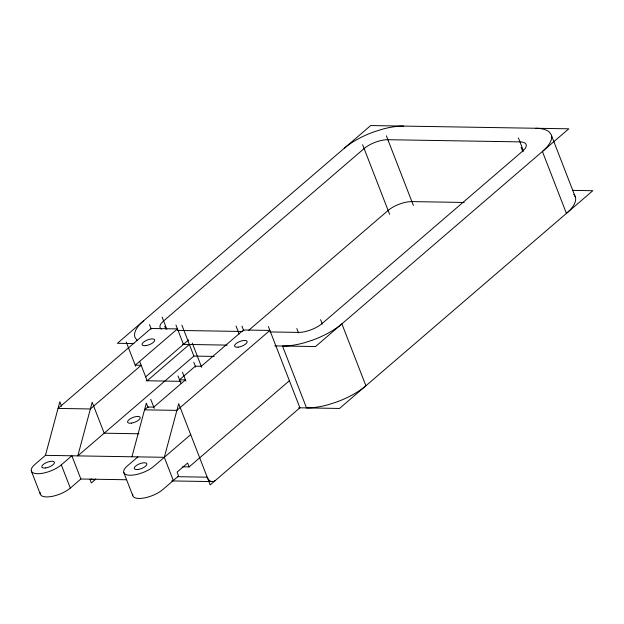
<?xml version="1.0" encoding="UTF-8"?>
<svg xmlns="http://www.w3.org/2000/svg" width="624" height="624" viewBox="0 0 624 624"><rect width="100%" height="100%" fill="white"/><g stroke="black" fill="none" stroke-linecap="round" stroke-linejoin="round"><path stroke-width="0.94" d="M126.508 479.755L80.87 478.998L71.861 455.785L61.308 464.864A17.94 6.809 -21.2 0 1 37.549 473.717A17.94 6.809 -21.2 0 1 34.897 464.428L45.451 455.356L59.826 401.723L61.581 406.24M131.953 456.776L146.336 403.143L148.052 407.566M173.316 480.519L164.315 457.306L178.69 403.681L210.202 484.918L299.902 407.8L268.39 326.563M145.618 376.904L188.721 339.846M189.392 344.479L147.178 380.773L139.675 361.429M214.196 356.421L193.892 356.086L77.805 455.887L92.188 402.254L104.192 433.204L139.004 433.774M248.797 330.236L388.128 210.46A17.94 6.809 -21.2 0 1 411.887 201.599L464.162 202.457M40.279 492.64A17.94 6.809 -21.2 0 0 50.762 496.61A17.94 6.809 -21.2 0 0 70.317 488.069L80.87 478.998M95.753 479.17L91.338 482.96L89.942 479.357M137.896 456.877L127.343 465.949A17.94 6.809 -21.2 0 0 130.003 475.238A17.94 6.809 -21.2 0 0 153.761 466.385L190.694 434.624M182.543 466.807L189.142 466.908L289.403 380.718M572.411 190.375L592.8 190.71L339.526 408.455L298.74 407.784M177.263 330.408L242.385 331.484M269.896 331.937L298.327 332.405A17.94 6.809 -21.2 0 0 322.093 323.544L522.6 151.164A17.94 6.809 -21.2 0 0 519.948 141.874L387.878 139.706A17.94 6.809 -21.2 0 0 364.12 148.559L163.605 320.939A17.94 6.809 -21.2 0 0 161.398 329.137M133.926 343.567L117.413 343.294L370.687 125.549L568.792 128.809L315.518 346.554L274.732 345.883M182.473 344.37L227.144 345.103M146.094 380.757L181.054 381.326M45.451 455.356L164.315 457.306M177.489 476.689L207.199 477.181A8.986 6.076 -89.1 0 0 215.483 480.394M171.725 480.932L212.051 481.595M573.745 194.353L574.291 194.984M574.423 195.172L575.164 196.498A44.85 17.02 -21.2 0 1 566.42 213.385L542.412 151.492A44.85 17.02 -21.2 0 0 551.156 134.605L549.284 132.023A44.873 17.027 -21.2 0 0 535.774 128.263M551.398 135.291L575.406 197.192M518.443 138.005L523.505 151.063M521.095 147.295L522.787 151.648M386.373 135.837L413.384 205.468M362.614 144.69L389.626 214.321M320.588 319.675L322.273 324.028M296.829 328.536L298.514 332.888M241.979 326.126L243.851 330.962M236.036 326.032L239.125 333.988M192.262 343.075L201.685 367.364M181.888 325.135L193.892 356.086M193.822 362.318L195.702 367.154M175.945 325.042L183.448 344.386M162.107 317.07L166.834 329.261M164.759 326.36L165.773 328.973M182.434 372.161L185.897 381.085M177.996 375.929L180.804 383.183M149.534 324.605L151.281 329.121M189.142 466.908L187.645 463.039L177.091 472.118L178.589 475.987L162.763 489.59A17.94 6.809 -21.2 0 1 143.216 498.131A17.94 6.809 -21.2 0 1 132.725 494.161M150.774 399.376L154.237 408.307M126.227 341.991L135.65 366.28M123.739 472.368L132.74 495.581M61.308 464.864L70.317 488.069M31.34 471.026L40.342 494.239M95.48 479.201A8.986 6.076 -89.1 0 1 91.096 478.897M403.705 126.095A44.873 17.027 -21.2 0 0 382.153 129.269L374.439 131.695A44.85 17.02 -21.2 0 0 344.308 148.231M143.793 320.611A44.85 17.02 -21.2 0 0 135.049 337.498L136.921 340.088A44.866 17.027 -21.2 0 0 137.553 340.603M151.031 328.474L58.032 408.431L90.386 408.962L141.18 365.297L135.236 365.196L177.442 328.91L151.031 328.474M147.833 407.012L144.534 409.851L176.896 410.381L269.896 330.431L243.477 329.995L201.271 366.288L195.328 366.187L179.494 379.798L185.437 379.891L153.777 407.113L147.833 407.012M311.766 340.408L304.06 342.841A44.866 17.027 -21.2 0 1 282.5 346.016L306.509 407.909A44.866 17.027 -21.2 0 0 328.076 404.734L335.782 402.301A44.85 17.02 -21.2 0 0 365.906 385.772L341.897 323.872A44.85 17.02 -21.2 0 1 311.766 340.408M45.568 467.953A6.724 2.551 -21.2 0 0 54.405 462.298A6.724 2.551 -21.2 0 0 44.343 463.687A6.724 2.551 -21.2 0 0 45.568 467.953M138.013 469.474A6.724 2.551 -21.2 0 0 146.851 463.819A6.724 2.551 -21.2 0 0 136.796 465.208A6.724 2.551 -21.2 0 0 138.013 469.474M131.391 423.127A6.731 2.551 -21.2 0 0 140.189 417.456A6.731 2.551 -21.2 0 0 130.088 418.891A6.731 2.551 -21.2 0 0 131.391 423.127M238.15 347.147A6.724 2.551 -21.2 0 0 247.174 341.546A6.724 2.551 -21.2 0 0 237.253 342.763A6.724 2.551 -21.2 0 0 238.15 347.147M145.985 345.595A6.724 2.551 -21.2 0 0 154.69 339.908A6.724 2.551 -21.2 0 0 144.55 341.406A6.724 2.551 -21.2 0 0 145.985 345.595"/></g></svg>
